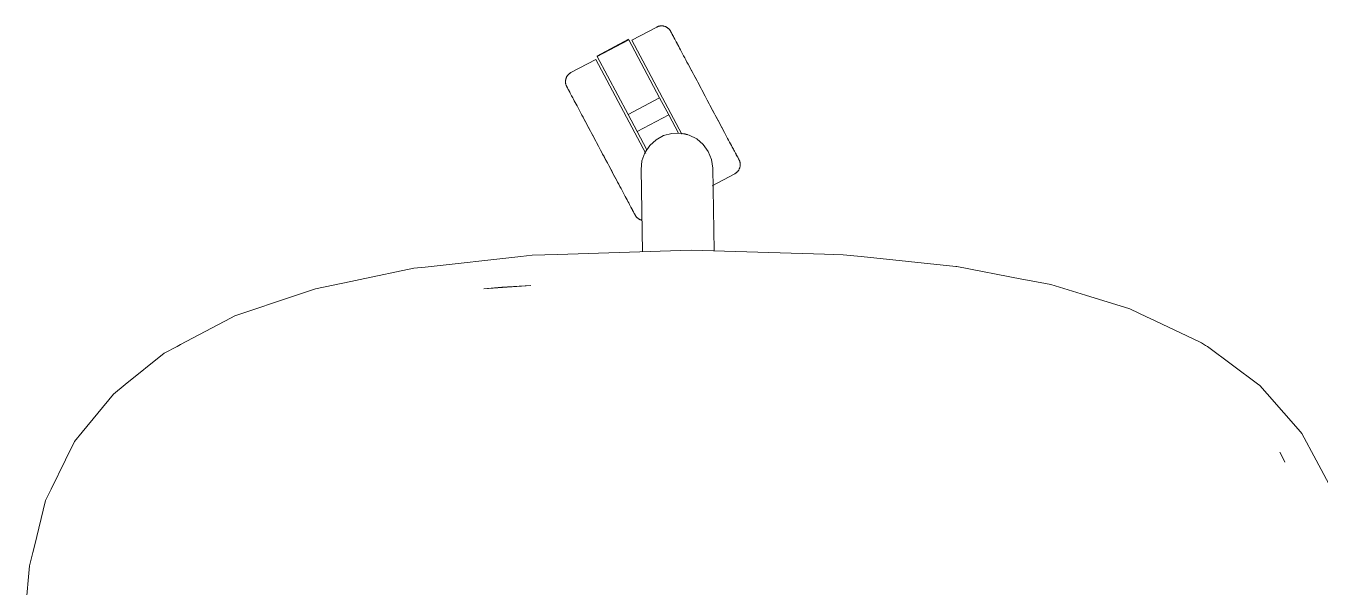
# Model space of a CAD drawing. Header units: millimetres. Extents: x 155927 to 326028, y -36033 to 97293.
# Drawn here: x 222420 to 222926, y 17302 to 17522 of the extents above; entities that cross this region are included whole.
import ezdxf

# ---------------------------------------------------------------- set-up
doc = ezdxf.new("R2010")
doc.units = ezdxf.units.MM
doc.header["$MEASUREMENT"] = 0
doc.layers.add('G-IMPT', color=8, linetype='CONTINUOUS', lineweight=9)
doc.layers.add('I-FURN', color=8, linetype='CONTINUOUS', lineweight=9)

msp = doc.modelspace()

# ---------------------------------------------------------------- linework, layer by layer
at = {"layer": 'G-IMPT'}
for p, q in [((222627.85, 17432.45), (222617.91, 17432.12)), ((222627.85, 17432.45), (222680.03, 17434.15)), ((222680.03, 17434.15), (222732.2, 17432.54)), ((222732.2, 17432.54), (222739.46, 17432.31)), ((222746.52, 17431.58), (222739.46, 17432.31)), ((222571.68, 17427.03), (222576.09, 17427.51)), ((222613.54, 17431.64), (222576.09, 17427.51)), ((222613.54, 17431.64), (222617.91, 17432.12)), ((222783.51, 17427.76), (222746.52, 17431.58)), ((222783.51, 17427.76), (222783.98, 17427.67)), ((222809.35, 17422.8), (222783.98, 17427.67)), ((222550.73, 17422.68), (222547.05, 17421.91)), ((222550.73, 17422.68), (222571.68, 17427.03)), ((222809.35, 17422.8), (222813.02, 17422.1)), ((222525.79, 17416.53), (222533.23, 17419.04)), ((222547.05, 17421.91), (222533.23, 17419.04)), ((222617.37, 17420.24), (222599.09, 17419)), ((222599.09, 17419), (222606.04, 17419.61)), ((222617.37, 17420.24), (222606.04, 17419.61)), ((222820.62, 17420.64), (222813.02, 17422.1)), ((222834.23, 17416.45), (222820.62, 17420.64)), ((222525.79, 17416.53), (222501.7, 17408.38)), ((222851.5, 17411.12), (222834.23, 17416.45)), ((222480.54, 17397.2), (222500.05, 17407.5)), ((222500.05, 17407.5), (222501.7, 17408.38)), ((222851.5, 17411.12), (222858.27, 17407.93)), ((222859.18, 17407.5), (222858.27, 17407.93)), ((222878.83, 17398.24), (222859.18, 17407.5)), ((222480.54, 17397.2), (222479.16, 17396.48)), ((222878.83, 17398.24), (222879.54, 17397.81)), ((222881.11, 17396.87), (222879.54, 17397.81)), ((222881.88, 17396.41), (222881.11, 17396.87)), ((222474.03, 17393.77), (222458.9, 17381.56)), ((222474.03, 17393.77), (222479.16, 17396.48)), ((222881.88, 17396.41), (222901.38, 17381.84)), ((222901.38, 17381.84), (222902.35, 17381.12)), ((222442.06, 17362.85), (222454.23, 17377.8)), ((222454.23, 17377.8), (222458.9, 17381.56)), ((222905.22, 17377.86), (222902.35, 17381.12)), ((222905.22, 17377.86), (222918.23, 17363.07)), ((222442.06, 17362.85), (222439.09, 17359.2)), ((222918.23, 17363.07), (222918.82, 17362.41)), ((222924.41, 17351.97), (222918.82, 17362.41)), ((222439.09, 17359.2), (222435.56, 17352.04)), ((222429.92, 17340.57), (222435.56, 17352.04)), ((222910.21, 17355.11), (222912.17, 17351.22)), ((222910.21, 17355.11), (222911.39, 17352.81)), ((222911.39, 17352.81), (222912.17, 17351.22)), ((222930.42, 17340.73), (222924.41, 17351.97)), ((222427.77, 17336.2), (222423.37, 17318.26)), ((222429.92, 17340.57), (222427.77, 17336.2)), ((222423.37, 17318.26), (222422.78, 17315.89)), ((222421.49, 17310.6), (222422.78, 17315.89)), ((222420.04, 17294.72), (222421.49, 17310.6))]:
    msp.add_line(p, q, dxfattribs=at)
at = {"layer": 'I-FURN'}
for p, q in [((222666.6, 17521.42), (222656.92, 17516.27)), ((222666.6, 17521.42), (222666.75, 17521.49)), ((222666.75, 17521.49), (222666.89, 17521.56)), ((222666.89, 17521.56), (222667.04, 17521.62)), ((222667.04, 17521.62), (222667.19, 17521.67)), ((222667.19, 17521.67), (222667.35, 17521.72)), ((222667.35, 17521.72), (222667.5, 17521.76)), ((222667.5, 17521.76), (222667.66, 17521.8)), ((222667.66, 17521.8), (222667.82, 17521.83)), ((222667.82, 17521.83), (222667.98, 17521.85)), ((222667.98, 17521.85), (222668.14, 17521.87)), ((222668.14, 17521.87), (222668.3, 17521.88)), ((222668.3, 17521.88), (222668.46, 17521.89)), ((222668.46, 17521.89), (222668.62, 17521.89)), ((222668.62, 17521.89), (222668.78, 17521.88)), ((222668.78, 17521.88), (222668.94, 17521.86)), ((222668.94, 17521.86), (222669.1, 17521.84)), ((222669.1, 17521.84), (222669.26, 17521.81)), ((222669.26, 17521.81), (222669.42, 17521.78)), ((222669.42, 17521.78), (222669.58, 17521.74)), ((222669.58, 17521.74), (222669.73, 17521.69)), ((222669.73, 17521.69), (222669.88, 17521.64)), ((222669.88, 17521.64), (222670.03, 17521.58)), ((222670.03, 17521.58), (222670.18, 17521.52)), ((222670.18, 17521.52), (222670.33, 17521.45)), ((222670.33, 17521.45), (222670.47, 17521.37)), ((222670.47, 17521.37), (222670.61, 17521.29)), ((222670.61, 17521.29), (222670.74, 17521.2)), ((222670.74, 17521.2), (222670.87, 17521.11)), ((222670.87, 17521.11), (222671, 17521.01)), ((222671, 17521.01), (222671.13, 17520.91)), ((222671.13, 17520.91), (222671.25, 17520.8)), ((222671.25, 17520.8), (222671.36, 17520.69)), ((222671.36, 17520.69), (222671.47, 17520.57)), ((222671.47, 17520.57), (222671.58, 17520.45)), ((222671.58, 17520.45), (222671.68, 17520.33)), ((222671.68, 17520.33), (222671.78, 17520.2)), ((222671.78, 17520.2), (222671.87, 17520.06)), ((222671.87, 17520.06), (222671.95, 17519.93)), ((222671.95, 17519.93), (222672.03, 17519.79)), ((222672.03, 17519.79), (222672.05, 17519.75)), ((222672.05, 17519.75), (222672.06, 17519.73)), ((222672.06, 17519.74), (222672.05, 17519.75)), ((222672.08, 17519.7), (222672.06, 17519.74)), ((222672.06, 17519.73), (222672.1, 17519.67)), ((222672.12, 17519.62), (222672.08, 17519.7)), ((222672.1, 17519.67), (222672.15, 17519.57)), ((222672.19, 17519.5), (222672.12, 17519.62)), ((222672.15, 17519.57), (222672.22, 17519.43)), ((222672.27, 17519.34), (222672.19, 17519.5)), ((222672.22, 17519.43), (222672.32, 17519.25)), ((222672.38, 17519.13), (222672.27, 17519.34)), ((222672.32, 17519.25), (222672.44, 17519.03)), ((222672.51, 17518.89), (222672.38, 17519.13)), ((222672.44, 17519.03), (222672.57, 17518.77)), ((222672.66, 17518.61), (222672.51, 17518.89)), ((222672.57, 17518.77), (222672.73, 17518.47)), ((222672.83, 17518.3), (222672.66, 17518.61)), ((222672.73, 17518.47), (222672.91, 17518.14)), ((222673.02, 17517.94), (222672.83, 17518.3)), ((222655.6, 17516.62), (222643.23, 17510.05)), ((222643.33, 17509.88), (222655.69, 17516.45)), ((222655.69, 17516.45), (222667.76, 17493.74)), ((222656.92, 17516.27), (222676.44, 17479.55)), ((222672.91, 17518.14), (222673.11, 17517.77)), ((222673.22, 17517.55), (222673.02, 17517.94)), ((222673.11, 17517.77), (222673.33, 17517.36)), ((222673.45, 17517.12), (222673.22, 17517.55)), ((222673.33, 17517.36), (222673.56, 17516.91)), ((222673.7, 17516.65), (222673.45, 17517.12)), ((222673.56, 17516.91), (222673.82, 17516.43)), ((222673.97, 17516.15), (222673.7, 17516.65)), ((222673.82, 17516.43), (222674.1, 17515.91)), ((222674.25, 17515.62), (222673.97, 17516.15)), ((222674.1, 17515.91), (222674.39, 17515.36)), ((222674.55, 17515.05), (222674.25, 17515.62)), ((222674.39, 17515.36), (222674.7, 17514.77)), ((222674.87, 17514.45), (222674.55, 17515.05)), ((222675.21, 17513.81), (222674.87, 17514.45)), ((222675.56, 17513.15), (222675.21, 17513.81)), ((222642.79, 17508.75), (222633.1, 17503.6)), ((222642.79, 17508.75), (222662.33, 17472)), ((222655.4, 17487.17), (222643.33, 17509.88)), ((222675.93, 17512.45), (222675.56, 17513.15)), ((222676.32, 17511.73), (222675.93, 17512.45)), ((222676.72, 17510.98), (222676.32, 17511.73)), ((222677.13, 17510.21), (222676.72, 17510.98)), ((222677.55, 17509.41), (222677.13, 17510.21)), ((222677.99, 17508.58), (222677.55, 17509.41)), ((222678.44, 17507.73), (222677.99, 17508.58)), ((222632.28, 17503.02), (222632.4, 17503.13)), ((222632.4, 17503.13), (222632.53, 17503.23)), ((222632.53, 17503.23), (222632.66, 17503.33)), ((222632.66, 17503.33), (222632.79, 17503.42)), ((222632.79, 17503.42), (222632.93, 17503.5)), ((222632.93, 17503.5), (222633.07, 17503.58)), ((222633.07, 17503.58), (222633.1, 17503.6)), ((222678.9, 17506.87), (222678.44, 17507.73)), ((222679.38, 17505.98), (222678.9, 17506.87)), ((222679.86, 17505.07), (222679.38, 17505.98)), ((222679.6, 17505.56), (222680.08, 17504.65)), ((222680.35, 17504.15), (222679.86, 17505.07)), ((222680.08, 17504.65), (222680.58, 17503.72)), ((222680.85, 17503.21), (222680.35, 17504.15)), ((222680.58, 17503.72), (222681.08, 17502.78)), ((222681.35, 17502.26), (222680.85, 17503.21)), ((222630.97, 17500.17), (222630.98, 17500.33)), ((222630.97, 17500.01), (222630.97, 17500.17)), ((222630.97, 17499.85), (222630.97, 17500.01)), ((222630.98, 17499.69), (222630.97, 17499.85)), ((222630.98, 17500.33), (222630.99, 17500.49)), ((222631, 17499.53), (222630.98, 17499.69)), ((222630.99, 17500.49), (222631.01, 17500.65)), ((222631.02, 17499.37), (222631, 17499.53)), ((222631.01, 17500.65), (222631.04, 17500.81)), ((222631.05, 17499.21), (222631.02, 17499.37)), ((222631.04, 17500.81), (222631.07, 17500.97)), ((222631.09, 17499.05), (222631.05, 17499.21)), ((222631.07, 17500.97), (222631.11, 17501.13)), ((222631.13, 17498.9), (222631.09, 17499.05)), ((222631.11, 17501.13), (222631.16, 17501.28)), ((222631.18, 17498.74), (222631.13, 17498.9)), ((222631.16, 17501.28), (222631.21, 17501.43)), ((222631.24, 17498.59), (222631.18, 17498.74)), ((222631.21, 17501.43), (222631.27, 17501.58)), ((222631.3, 17498.44), (222631.24, 17498.59)), ((222631.27, 17501.58), (222631.34, 17501.73)), ((222631.37, 17498.3), (222631.3, 17498.44)), ((222631.34, 17501.73), (222631.41, 17501.88)), ((222631.44, 17498.15), (222631.37, 17498.3)), ((222631.41, 17501.88), (222631.48, 17502.02)), ((222631.46, 17498.11), (222631.44, 17498.15)), ((222631.44, 17498.15), (222631.44, 17498.15)), ((222631.44, 17498.15), (222631.45, 17498.13)), ((222631.45, 17498.13), (222631.48, 17498.07)), ((222631.51, 17498.02), (222631.46, 17498.11)), ((222631.48, 17502.02), (222631.56, 17502.16)), ((222631.48, 17498.07), (222631.53, 17497.97)), ((222631.56, 17502.16), (222631.65, 17502.29)), ((222631.65, 17502.29), (222631.74, 17502.42)), ((222631.74, 17502.42), (222631.84, 17502.55)), ((222631.84, 17502.55), (222631.94, 17502.68)), ((222631.94, 17502.68), (222632.05, 17502.8)), ((222632.05, 17502.8), (222632.16, 17502.91)), ((222632.16, 17502.91), (222632.28, 17503.02)), ((222681.08, 17502.78), (222681.59, 17501.82)), ((222681.86, 17501.3), (222681.35, 17502.26)), ((222681.59, 17501.82), (222682.1, 17500.85)), ((222682.38, 17500.32), (222681.86, 17501.3)), ((222682.1, 17500.85), (222682.62, 17499.87)), ((222682.91, 17499.34), (222682.38, 17500.32)), ((222682.62, 17499.87), (222683.15, 17498.88)), ((222683.43, 17498.35), (222682.91, 17499.34)), ((222683.15, 17498.88), (222683.68, 17497.89)), ((222683.96, 17497.35), (222683.43, 17498.35)), ((222631.57, 17497.9), (222631.51, 17498.02)), ((222631.53, 17497.97), (222631.61, 17497.83)), ((222631.66, 17497.74), (222631.57, 17497.9)), ((222631.61, 17497.83), (222631.7, 17497.65)), ((222631.77, 17497.54), (222631.66, 17497.74)), ((222631.7, 17497.65), (222631.82, 17497.43)), ((222631.89, 17497.3), (222631.77, 17497.54)), ((222631.82, 17497.43), (222631.96, 17497.17)), ((222632.04, 17497.02), (222631.89, 17497.3)), ((222631.96, 17497.17), (222632.12, 17496.88)), ((222632.21, 17496.7), (222632.04, 17497.02)), ((222632.12, 17496.88), (222632.3, 17496.54)), ((222632.4, 17496.35), (222632.21, 17496.7)), ((222632.3, 17496.54), (222632.49, 17496.17)), ((222632.61, 17495.95), (222632.4, 17496.35)), ((222632.49, 17496.17), (222632.71, 17495.76)), ((222632.84, 17495.52), (222632.61, 17495.95)), ((222632.71, 17495.76), (222632.95, 17495.31)), ((222633.08, 17495.06), (222632.84, 17495.52)), ((222632.95, 17495.31), (222633.2, 17494.83)), ((222633.35, 17494.56), (222633.08, 17495.06)), ((222633.2, 17494.83), (222633.48, 17494.31)), ((222633.64, 17494.02), (222633.35, 17494.56)), ((222633.48, 17494.31), (222633.77, 17493.76)), ((222633.94, 17493.45), (222633.64, 17494.02)), ((222633.77, 17493.76), (222634.08, 17493.18)), ((222634.08, 17493.18), (222634.41, 17492.56)), ((222655.4, 17487.17), (222667.76, 17493.74)), ((222667.76, 17493.74), (222671.29, 17487.1)), ((222683.68, 17497.89), (222684.21, 17496.89)), ((222684.5, 17496.35), (222683.96, 17497.35)), ((222684.21, 17496.89), (222684.74, 17495.89)), ((222685.03, 17495.35), (222684.5, 17496.35)), ((222684.74, 17495.89), (222685.28, 17494.88)), ((222685.56, 17494.34), (222685.03, 17495.35)), ((222685.28, 17494.88), (222685.81, 17493.88)), ((222686.1, 17493.34), (222685.56, 17494.34)), ((222685.81, 17493.88), (222686.34, 17492.87)), ((222686.63, 17492.33), (222686.1, 17493.34)), ((222634.41, 17492.56), (222634.76, 17491.91)), ((222634.76, 17491.91), (222635.12, 17491.24)), ((222635.12, 17491.24), (222635.49, 17490.53)), ((222635.49, 17490.53), (222635.88, 17489.79)), ((222635.88, 17489.79), (222636.29, 17489.03)), ((222636.29, 17489.03), (222636.71, 17488.25)), ((222636.71, 17488.25), (222637.14, 17487.43)), ((222686.34, 17492.87), (222686.88, 17491.87)), ((222687.16, 17491.33), (222686.63, 17492.33)), ((222686.88, 17491.87), (222687.41, 17490.88)), ((222687.69, 17490.34), (222687.16, 17491.33)), ((222687.41, 17490.88), (222687.93, 17489.88)), ((222688.22, 17489.35), (222687.69, 17490.34)), ((222687.93, 17489.88), (222688.46, 17488.9)), ((222688.74, 17488.37), (222688.22, 17489.35)), ((222688.46, 17488.9), (222688.97, 17487.93)), ((222689.25, 17487.4), (222688.74, 17488.37)), ((222688.97, 17487.93), (222689.49, 17486.96)), ((222637.14, 17487.43), (222637.58, 17486.6)), ((222637.83, 17486.14), (222637.38, 17486.99)), ((222637.58, 17486.6), (222638.04, 17485.74)), ((222638.29, 17485.27), (222637.83, 17486.14)), ((222638.04, 17485.74), (222638.5, 17484.86)), ((222638.76, 17484.38), (222638.29, 17485.27)), ((222638.5, 17484.86), (222638.98, 17483.97)), ((222639.24, 17483.48), (222638.76, 17484.38)), ((222638.98, 17483.97), (222639.47, 17483.05)), ((222639.73, 17482.55), (222639.24, 17483.48)), ((222639.47, 17483.05), (222639.96, 17482.13)), ((222658.93, 17480.53), (222655.4, 17487.17)), ((222658.93, 17480.53), (222671.29, 17487.1)), ((222671.29, 17487.1), (222675.09, 17479.96)), ((222689.76, 17486.45), (222689.25, 17487.4)), ((222689.49, 17486.96), (222689.99, 17486.01)), ((222690.26, 17485.5), (222689.76, 17486.45)), ((222689.99, 17486.01), (222690.49, 17485.07)), ((222690.76, 17484.57), (222690.26, 17485.5)), ((222690.49, 17485.07), (222690.98, 17484.15)), ((222691.24, 17483.66), (222690.76, 17484.57)), ((222690.98, 17484.15), (222691.46, 17483.25)), ((222691.72, 17482.76), (222691.24, 17483.66)), ((222691.46, 17483.25), (222691.94, 17482.36)), ((222640.23, 17481.62), (222639.73, 17482.55)), ((222639.96, 17482.13), (222640.46, 17481.18)), ((222640.74, 17480.67), (222640.23, 17481.62)), ((222640.46, 17481.18), (222640.97, 17480.22)), ((222641.25, 17479.7), (222640.74, 17480.67)), ((222640.97, 17480.22), (222641.49, 17479.25)), ((222641.77, 17478.73), (222641.25, 17479.7)), ((222641.49, 17479.25), (222642.01, 17478.28)), ((222642.29, 17477.74), (222641.77, 17478.73)), ((222642.01, 17478.28), (222642.53, 17477.29)), ((222662.73, 17473.38), (222658.93, 17480.53)), ((222666.36, 17477.34), (222669.31, 17478.96)), ((222669.31, 17478.96), (222672.58, 17479.83)), ((222672.58, 17479.83), (222675.95, 17479.89)), ((222675.95, 17479.89), (222679.24, 17479.14)), ((222679.24, 17479.14), (222682.25, 17477.62)), ((222692.19, 17481.89), (222691.72, 17482.76)), ((222691.94, 17482.36), (222692.4, 17481.49)), ((222692.64, 17481.03), (222692.19, 17481.89)), ((222692.4, 17481.49), (222692.85, 17480.64)), ((222693.09, 17480.2), (222692.64, 17481.03)), ((222693.52, 17479.38), (222693.09, 17480.2)), ((222693.94, 17478.6), (222693.52, 17479.38)), ((222694.34, 17477.83), (222693.94, 17478.6)), ((222694.73, 17477.1), (222694.34, 17477.83)), ((222642.82, 17476.75), (222642.29, 17477.74)), ((222642.53, 17477.29), (222643.06, 17476.29)), ((222643.35, 17475.76), (222642.82, 17476.75)), ((222643.06, 17476.29), (222643.59, 17475.3)), ((222643.88, 17474.75), (222643.35, 17475.76)), ((222643.59, 17475.3), (222644.13, 17474.29)), ((222644.41, 17473.75), (222643.88, 17474.75)), ((222644.13, 17474.29), (222644.66, 17473.29)), ((222644.95, 17472.75), (222644.41, 17473.75)), ((222644.66, 17473.29), (222645.19, 17472.28)), ((222662, 17472.25), (222663.87, 17475.06)), ((222663.87, 17475.06), (222666.36, 17477.34)), ((222682.25, 17477.62), (222684.81, 17475.43)), ((222684.81, 17475.43), (222686.78, 17472.69)), ((222695.11, 17476.39), (222694.73, 17477.1)), ((222695.47, 17475.71), (222695.11, 17476.39)), ((222695.81, 17475.07), (222695.47, 17475.71)), ((222696.14, 17474.45), (222695.81, 17475.07)), ((222696.45, 17473.87), (222696.14, 17474.45)), ((222696.29, 17474.18), (222696.59, 17473.61)), ((222696.74, 17473.31), (222696.45, 17473.87)), ((222696.59, 17473.61), (222696.87, 17473.07)), ((222697.02, 17472.8), (222696.74, 17473.31)), ((222696.87, 17473.07), (222697.14, 17472.57)), ((222697.27, 17472.32), (222697.02, 17472.8)), ((222645.48, 17471.74), (222644.95, 17472.75)), ((222645.19, 17472.28), (222645.73, 17471.28)), ((222646.02, 17470.74), (222645.48, 17471.74)), ((222645.73, 17471.28), (222646.26, 17470.28)), ((222646.55, 17469.74), (222646.02, 17470.74)), ((222646.26, 17470.28), (222646.79, 17469.28)), ((222647.08, 17468.74), (222646.55, 17469.74)), ((222646.79, 17469.28), (222647.32, 17468.29)), ((222647.6, 17467.76), (222647.08, 17468.74)), ((222647.32, 17468.29), (222647.84, 17467.31)), ((222648.12, 17466.78), (222647.6, 17467.76)), ((222660.51, 17465.72), (222660.86, 17469.08)), ((222660.86, 17469.08), (222662, 17472.25)), ((222686.78, 17472.69), (222688.03, 17469.55)), ((222688.03, 17469.55), (222688.5, 17466.21)), ((222697.14, 17472.57), (222697.39, 17472.11)), ((222697.51, 17471.87), (222697.27, 17472.32)), ((222697.39, 17472.11), (222697.61, 17471.68)), ((222697.73, 17471.46), (222697.51, 17471.87)), ((222697.61, 17471.68), (222697.82, 17471.28)), ((222697.93, 17471.09), (222697.73, 17471.46)), ((222697.82, 17471.28), (222698.01, 17470.93)), ((222698.11, 17470.75), (222697.93, 17471.09)), ((222698.01, 17470.93), (222698.18, 17470.61)), ((222698.26, 17470.45), (222698.11, 17470.75)), ((222698.18, 17470.61), (222698.33, 17470.33)), ((222698.4, 17470.2), (222698.26, 17470.45)), ((222698.33, 17470.33), (222698.46, 17470.09)), ((222698.52, 17469.98), (222698.4, 17470.2)), ((222698.46, 17470.09), (222698.57, 17469.89)), ((222698.61, 17469.8), (222698.52, 17469.98)), ((222698.57, 17469.89), (222698.65, 17469.73)), ((222698.69, 17469.66), (222698.61, 17469.8)), ((222698.65, 17469.73), (222698.72, 17469.6)), ((222698.74, 17469.56), (222698.69, 17469.66)), ((222698.72, 17469.6), (222698.76, 17469.52)), ((222698.77, 17469.49), (222698.74, 17469.56)), ((222698.76, 17469.52), (222698.78, 17469.48)), ((222698.79, 17469.47), (222698.77, 17469.49)), ((222698.78, 17469.48), (222698.79, 17469.47)), ((222698.79, 17469.47), (222698.86, 17469.33)), ((222698.86, 17469.33), (222698.93, 17469.18)), ((222698.93, 17469.18), (222698.99, 17469.04)), ((222698.99, 17469.04), (222699.04, 17468.88)), ((222699.04, 17468.88), (222699.09, 17468.73)), ((222699.09, 17468.73), (222699.13, 17468.57)), ((222699.13, 17468.57), (222699.17, 17468.42)), ((222699.17, 17468.42), (222699.2, 17468.26)), ((222699.2, 17468.26), (222699.22, 17468.1)), ((222699.22, 17468.1), (222699.24, 17467.94)), ((222699.24, 17467.94), (222699.25, 17467.78)), ((222699.25, 17467.78), (222699.26, 17467.62)), ((222647.84, 17467.31), (222648.36, 17466.33)), ((222648.64, 17465.81), (222648.12, 17466.78)), ((222648.36, 17466.33), (222648.87, 17465.37)), ((222649.15, 17464.85), (222648.64, 17465.81)), ((222648.87, 17465.37), (222649.38, 17464.42)), ((222649.65, 17463.91), (222649.15, 17464.85)), ((222649.38, 17464.42), (222649.88, 17463.48)), ((222650.14, 17462.98), (222649.65, 17463.91)), ((222649.88, 17463.48), (222650.37, 17462.56)), ((222650.63, 17462.06), (222650.14, 17462.98)), ((222661.08, 17433.53), (222660.51, 17465.72)), ((222688.28, 17459.32), (222697.12, 17464.02)), ((222688.5, 17466.21), (222689.06, 17433.87)), ((222697.16, 17464.04), (222697.12, 17464.02)), ((222697.3, 17464.12), (222697.16, 17464.04)), ((222697.43, 17464.21), (222697.3, 17464.12)), ((222697.57, 17464.3), (222697.43, 17464.21)), ((222697.7, 17464.4), (222697.57, 17464.3)), ((222697.82, 17464.5), (222697.7, 17464.4)), ((222697.94, 17464.61), (222697.82, 17464.5)), ((222698.06, 17464.72), (222697.94, 17464.61)), ((222698.17, 17464.83), (222698.06, 17464.72)), ((222698.28, 17464.95), (222698.17, 17464.83)), ((222698.38, 17465.08), (222698.28, 17464.95)), ((222698.48, 17465.2), (222698.38, 17465.08)), ((222698.57, 17465.34), (222698.48, 17465.2)), ((222698.66, 17465.47), (222698.57, 17465.34)), ((222698.74, 17465.61), (222698.66, 17465.47)), ((222698.82, 17465.75), (222698.74, 17465.61)), ((222698.89, 17465.9), (222698.82, 17465.75)), ((222698.95, 17466.05), (222698.89, 17465.9)), ((222699.01, 17466.2), (222698.95, 17466.05)), ((222699.06, 17466.35), (222699.01, 17466.2)), ((222699.11, 17466.5), (222699.06, 17466.35)), ((222699.15, 17466.66), (222699.11, 17466.5)), ((222699.18, 17466.82), (222699.15, 17466.66)), ((222699.21, 17466.98), (222699.18, 17466.82)), ((222699.23, 17467.14), (222699.21, 17466.98)), ((222699.25, 17467.3), (222699.23, 17467.14)), ((222699.26, 17467.46), (222699.25, 17467.3)), ((222699.26, 17467.62), (222699.26, 17467.46)), ((222650.37, 17462.56), (222650.85, 17461.65)), ((222650.85, 17461.65), (222651.32, 17460.76)), ((222651.32, 17460.76), (222651.78, 17459.89)), ((222651.78, 17459.89), (222652.23, 17459.05)), ((222652.23, 17459.05), (222652.67, 17458.22)), ((222652.67, 17458.22), (222653.1, 17457.42)), ((222653.1, 17457.42), (222653.51, 17456.65)), ((222653.51, 17456.65), (222653.91, 17455.9)), ((222653.91, 17455.9), (222654.29, 17455.17)), ((222654.29, 17455.17), (222654.66, 17454.48)), ((222654.66, 17454.48), (222655.01, 17453.82)), ((222655.01, 17453.82), (222655.35, 17453.18)), ((222655.35, 17453.18), (222655.67, 17452.58)), ((222655.84, 17452.27), (222655.52, 17452.85)), ((222655.67, 17452.58), (222655.97, 17452.01)), ((222656.13, 17451.72), (222655.84, 17452.27)), ((222655.97, 17452.01), (222656.26, 17451.48)), ((222656.4, 17451.2), (222656.13, 17451.72)), ((222656.26, 17451.48), (222656.52, 17450.98)), ((222656.66, 17450.72), (222656.4, 17451.2)), ((222656.52, 17450.98), (222656.77, 17450.51)), ((222656.9, 17450.27), (222656.66, 17450.72)), ((222656.77, 17450.51), (222657, 17450.08)), ((222657.11, 17449.86), (222656.9, 17450.27)), ((222657, 17450.08), (222657.21, 17449.69)), ((222657.31, 17449.49), (222657.11, 17449.86)), ((222657.21, 17449.69), (222657.4, 17449.33)), ((222657.49, 17449.16), (222657.31, 17449.49)), ((222657.4, 17449.33), (222657.57, 17449.01)), ((222657.65, 17448.86), (222657.49, 17449.16)), ((222657.57, 17449.01), (222657.71, 17448.73)), ((222657.79, 17448.6), (222657.65, 17448.86)), ((222657.71, 17448.73), (222657.84, 17448.49)), ((222657.9, 17448.38), (222657.79, 17448.6)), ((222657.84, 17448.49), (222657.95, 17448.29)), ((222658, 17448.2), (222657.9, 17448.38)), ((222657.95, 17448.29), (222658.04, 17448.13)), ((222658.07, 17448.06), (222658, 17448.2)), ((222658.04, 17448.13), (222658.1, 17448.01)), ((222658.13, 17447.96), (222658.07, 17448.06)), ((222658.1, 17448.01), (222658.14, 17447.93)), ((222658.16, 17447.9), (222658.13, 17447.96)), ((222658.14, 17447.93), (222658.17, 17447.89)), ((222658.17, 17447.88), (222658.16, 17447.9)), ((222658.17, 17447.89), (222658.17, 17447.88)), ((222658.19, 17447.84), (222658.17, 17447.88)), ((222658.27, 17447.7), (222658.19, 17447.84)), ((222658.36, 17447.56), (222658.27, 17447.7)), ((222658.45, 17447.43), (222658.36, 17447.56)), ((222658.54, 17447.3), (222658.45, 17447.43)), ((222658.64, 17447.18), (222658.54, 17447.3)), ((222658.75, 17447.06), (222658.64, 17447.18)), ((222658.86, 17446.94), (222658.75, 17447.06)), ((222658.98, 17446.83), (222658.86, 17446.94)), ((222659.1, 17446.72), (222658.98, 17446.83)), ((222659.22, 17446.62), (222659.1, 17446.72)), ((222659.35, 17446.52), (222659.22, 17446.62)), ((222659.48, 17446.43), (222659.35, 17446.52)), ((222659.62, 17446.34), (222659.48, 17446.43)), ((222659.76, 17446.26), (222659.62, 17446.34)), ((222659.9, 17446.18), (222659.76, 17446.26)), ((222660.04, 17446.11), (222659.9, 17446.18)), ((222660.19, 17446.05), (222660.04, 17446.11)), ((222660.34, 17445.99), (222660.19, 17446.05)), ((222660.49, 17445.93), (222660.34, 17445.99)), ((222660.65, 17445.89), (222660.49, 17445.93)), ((222660.8, 17445.85), (222660.65, 17445.89))]:
    msp.add_line(p, q, dxfattribs=at)
msp.add_arc((222674.5, 17466.16), 13.81, 72.664, 77.6527, dxfattribs=at)
msp.add_open_spline([(222676.86, 17479.76), (222677.3, 17479.69), (222677.72, 17479.59), (222678.14, 17479.47)], degree=3, dxfattribs=at)

doc.saveas('drawing.dxf')
